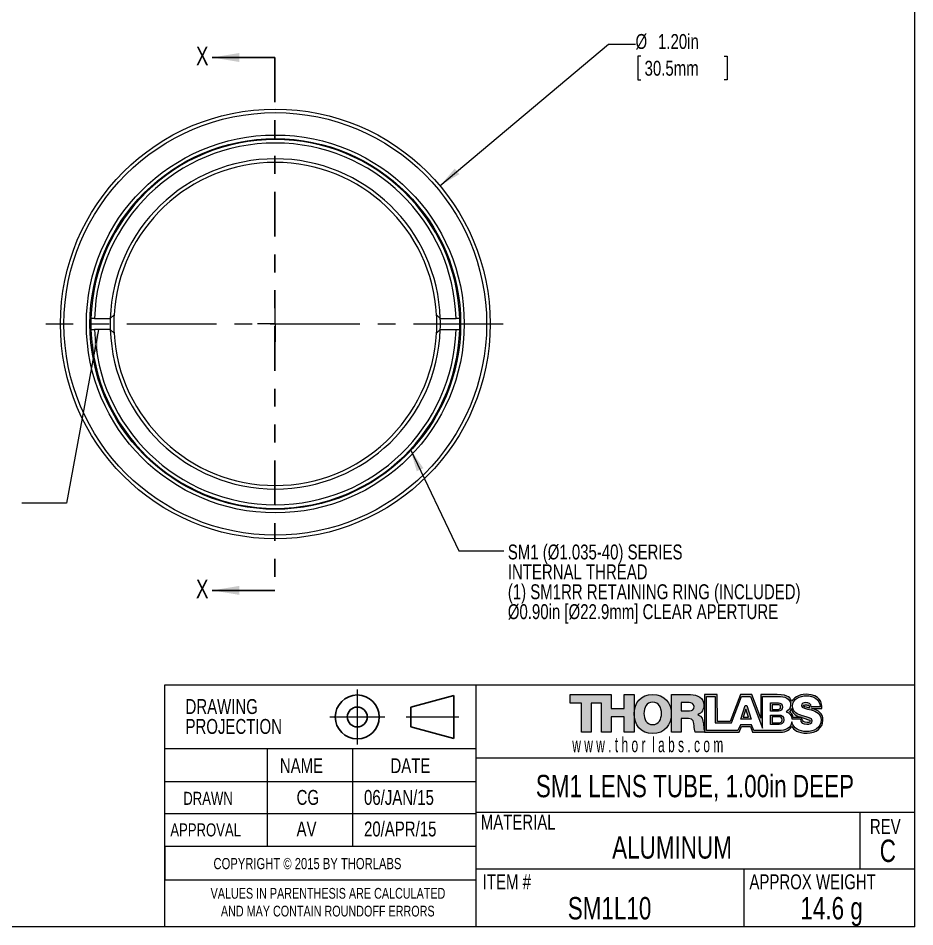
# Model space of a CAD drawing. Header units: inches. Extents: x 0.1 to 10.9, y 0 to 8.5.
# Drawn here: x 5.94 to 10.94, y 0.04 to 5.11 of the extents above; entities that cross this region are included whole.
import ezdxf

# ---------------------------------------------------------------- set-up
doc = ezdxf.new("R2010")
doc.units = ezdxf.units.IN
doc.header["$MEASUREMENT"] = 0
doc.header["$PDSIZE"] = -1
doc.linetypes.add('CENTERX2', pattern=[0.8, 0.5, -0.1, 0.1, -0.1])
doc.linetypes.add('PHANTOM', pattern=[0.5, 0.25, -0.05, 0.05, -0.05, 0.05, -0.05])
doc.styles.add('SLDTEXTSTYLE0', font='TXT', dxfattribs={"width": 0.75})
doc.styles.add('SLDTEXTSTYLE1', font='TXT', dxfattribs={"width": 0.6})
doc.dimstyles.new('SLDDIMSTYLE0', dxfattribs={"dimtxt": 0.083333, "dimasz": 0.125, "dimexe": 0, "dimexo": 0.0625, "dimgap": 0.020833, "dimtad": 0, "dimtih": 1, "dimtoh": 1, "dimlfac": 0.5, "dimrnd": 1e-09, "dimzin": 4, "dimdsep": 46, "dimtxsty": 'SLDTEXTSTYLE0', "dimsah": 1, "dimcen": 0, "dimadec": 0, "dimazin": 1, "dimtfac": 1, "dimtofl": 0, "dimtmove": 0, "dimatfit": 3, "dimfxl": 1, "dimfrac": 2, "dimtolj": 1, "dimtzin": 12, "dimarcsym": 0})
doc.dimstyles.new('SLDDIMSTYLE1', dxfattribs={"dimtxt": 0.18, "dimasz": 0.125, "dimexe": 0, "dimexo": 0.0625, "dimgap": 0, "dimtad": 0, "dimtih": 1, "dimtoh": 1, "dimdec": 0, "dimrnd": 1e-09, "dimzin": 0, "dimdsep": 46, "dimtxsty": 'Standard', "dimsah": 1, "dimcen": 0.09, "dimadec": 0, "dimazin": 0, "dimtfac": 0.125, "dimtdec": 0, "dimtofl": 0, "dimtmove": 0, "dimatfit": 3, "dimfxl": 1, "dimfrac": 2, "dimtolj": 1, "dimtzin": 0, "dimarcsym": 0})

# ---------------------------------------------------------------- blocks, each defined once
blk = doc.blocks.new('Third Angle Projection Block')
at = {"color": 7, "linetype": 'CENTERX2', "lineweight": 0}
for p, q in [((3.9951, 0.9376), (3.9951, 0.5538)), ((3.8033, 0.7457), (4.187, 0.7457)), ((4.3361, 0.7457), (4.7029, 0.7457))]:
    blk.add_line(p, q, dxfattribs=at)
at = {"color": 7, "linetype": 'Continuous', "lineweight": 30}
for p, q in [((4.6701, 0.8957), (4.3701, 0.8153)), ((4.6701, 0.5957), (4.6701, 0.8957)), ((4.3701, 0.8153), (4.3701, 0.6761)), ((4.3701, 0.6761), (4.6701, 0.5957))]:
    blk.add_line(p, q, dxfattribs=at)
for radius in [0.1536, 0.0696]:
    blk.add_circle((3.9951, 0.7457), radius, dxfattribs=at)
at = {"color": 7, "linetype": 'Continuous', "lineweight": 0}
blk.add_point((3.9951, 0.7457), dxfattribs=at)
blk = doc.blocks.new('THORLABS LOGO1')
at = {"linetype": 'Continuous'}
blk.add_hatch(color=7, dxfattribs=at).paths.add_polyline_path([(2.398, 1.664), (2.398, 1.97), (2.618, 1.97), (2.618, 1.13), (2.398, 1.13), (2.398, 1.476), (2.109, 1.476), (2.109, 1.13), (1.889, 1.13), (1.889, 1.782), (1.661, 1.782), (1.661, 1.13), (1.441, 1.13), (1.441, 1.782), (1.189, 1.782), (1.189, 1.97), (2.109, 1.97), (2.109, 1.664)], flags=0)
h = blk.add_hatch(color=7, dxfattribs=at)
edge = h.paths.add_edge_path(flags=0)
edge.add_spline(control_points=[(3.034, 1.1), (3.3, 1.101), (3.45, 1.295), (3.449, 1.539), (3.449, 1.783), (3.298, 1.976), (3.032, 1.976)], knot_values=[0, 0, 0, 0, 1, 1, 1, 2, 2, 2, 2], weights=[1, 1, 1, 1, 1, 1, 1], degree=3, periodic=0)
edge.add_spline(control_points=[(3.032, 1.976), (2.768, 1.975), (2.619, 1.782), (2.619, 1.54)], knot_values=[3.002118, 3.002118, 3.002118, 3.002118, 4, 4, 4, 4], weights=[1, 1, 1, 1], degree=3, periodic=0)
edge.add_spline(control_points=[(2.619, 1.54), (2.619, 1.54), (2.619, 1.539), (2.619, 1.539), (2.618, 1.295), (2.768, 1.101), (3.034, 1.1)], knot_values=[2, 2, 2, 2, 2.002118, 2.002118, 2.002118, 3.002118, 3.002118, 3.002118, 3.002118], weights=[1, 1, 1, 1, 1, 1, 1], degree=3, periodic=0)
edge = h.paths.add_edge_path(flags=0)
edge.add_spline(control_points=[(3.033, 1.301), (2.891, 1.301), (2.837, 1.426), (2.837, 1.551)], knot_values=[3, 3, 3, 3, 4, 4, 4, 4], weights=[1, 1, 1, 1], degree=3, periodic=0)
edge.add_spline(control_points=[(2.837, 1.551), (2.837, 1.676), (2.891, 1.801), (3.033, 1.801)], knot_values=[2, 2, 2, 2, 3, 3, 3, 3], weights=[1, 1, 1, 1], degree=3, periodic=0)
edge.add_spline(control_points=[(3.033, 1.801), (3.175, 1.801), (3.229, 1.676), (3.229, 1.551)], knot_values=[1, 1, 1, 1, 2, 2, 2, 2], weights=[1, 1, 1, 1], degree=3, periodic=0)
edge.add_spline(control_points=[(3.229, 1.551), (3.229, 1.426), (3.175, 1.301), (3.033, 1.301)], knot_values=[0, 0, 0, 0, 1, 1, 1, 1], weights=[1, 1, 1, 1], degree=3, periodic=0)
h = blk.add_hatch(color=7, dxfattribs=at)
edge = h.paths.add_edge_path(flags=0)
edge.add_line((3.45, 1.13), (3.45, 1.97))
edge.add_line((3.45, 1.97), (3.88, 1.97))
edge.add_spline(control_points=[(3.88, 1.97), (4.029, 1.97), (4.175, 1.903), (4.175, 1.734)], knot_values=[1, 1, 1, 1, 2, 2, 2, 2], weights=[1, 1, 1, 1], degree=3, periodic=0)
edge.add_spline(control_points=[(4.175, 1.734), (4.175, 1.643), (4.132, 1.557), (4.043, 1.523)], knot_values=[2, 2, 2, 2, 3, 3, 3, 3], weights=[1, 1, 1, 1], degree=3, periodic=0)
edge.add_line((4.043, 1.523), (4.043, 1.521))
edge.add_spline(control_points=[(4.043, 1.521), (4.133, 1.499), (4.159, 1.399), (4.166, 1.319)], knot_values=[4, 4, 4, 4, 5, 5, 5, 5], weights=[1, 1, 1, 1], degree=3, periodic=0)
edge.add_spline(control_points=[(4.166, 1.319), (4.169, 1.293), (4.173, 1.219), (4.188, 1.17)], knot_values=[5, 5, 5, 5, 5.740443, 5.740443, 5.740443, 5.740443], weights=[1, 1, 1, 1], degree=3, periodic=0)
edge.add_line((4.188, 1.17), (4.188, 1.13))
edge.add_line((4.188, 1.13), (3.984, 1.13))
edge.add_spline(control_points=[(3.984, 1.13), (3.965, 1.158), (3.962, 1.241), (3.959, 1.264)], knot_values=[7, 7, 7, 7, 8, 8, 8, 8], weights=[1, 1, 1, 1], degree=3, periodic=0)
edge.add_spline(control_points=[(3.959, 1.264), (3.953, 1.349), (3.939, 1.436), (3.836, 1.436)], knot_values=[8, 8, 8, 8, 9, 9, 9, 9], weights=[1, 1, 1, 1], degree=3, periodic=0)
edge.add_line((3.836, 1.436), (3.67, 1.436))
edge.add_line((3.67, 1.436), (3.67, 1.13))
edge.add_line((3.67, 1.13), (3.45, 1.13))
edge = h.paths.add_edge_path(flags=0)
edge.add_line((3.845, 1.796), (3.67, 1.796))
edge.add_line((3.67, 1.796), (3.67, 1.606))
edge.add_line((3.67, 1.606), (3.854, 1.606))
edge.add_spline(control_points=[(3.854, 1.606), (3.92, 1.606), (3.956, 1.642), (3.956, 1.705)], knot_values=[1, 1, 1, 1, 2, 2, 2, 2], weights=[1, 1, 1, 1], degree=3, periodic=0)
edge.add_spline(control_points=[(3.956, 1.705), (3.956, 1.768), (3.906, 1.796), (3.845, 1.796)], knot_values=[2, 2, 2, 2, 3, 3, 3, 3], weights=[1, 1, 1, 1], degree=3, periodic=0)
h = blk.add_hatch(color=7, dxfattribs=at)
edge = h.paths.add_edge_path(flags=0)
edge.add_spline(control_points=[(6.142, 1.818), (6.107, 1.886), (6.086, 1.97), (5.816, 1.97)], knot_values=[4, 4, 4, 4, 5, 5, 5, 5], weights=[1, 1, 1, 1], degree=3, periodic=0)
edge.add_line((5.816, 1.97), (5.445, 1.97))
edge.add_line((5.445, 1.97), (5.445, 1.447))
edge.add_line((5.445, 1.447), (5.251, 1.97))
edge.add_line((5.251, 1.97), (4.991, 1.97))
edge.add_line((4.991, 1.97), (4.765, 1.372))
edge.add_line((4.765, 1.372), (4.478, 1.37))
edge.add_line((4.478, 1.37), (4.474, 1.97))
edge.add_line((4.474, 1.97), (4.188, 1.97))
edge.add_line((4.188, 1.97), (4.188, 1.13))
edge.add_line((4.188, 1.13), (4.963, 1.132))
edge.add_line((4.963, 1.132), (5.013, 1.256))
edge.add_line((5.013, 1.256), (5.217, 1.256))
edge.add_line((5.217, 1.256), (5.265, 1.132))
edge.add_line((5.265, 1.132), (5.893, 1.132))
edge.add_spline(control_points=[(5.893, 1.132), (6.005, 1.134), (6.109, 1.187), (6.141, 1.265)], knot_values=[19, 19, 19, 19, 20, 20, 20, 20], weights=[1, 1, 1, 1], degree=3, periodic=0)
edge.add_spline(control_points=[(6.141, 1.265), (6.171, 1.187), (6.276, 1.109), (6.48, 1.109)], knot_values=[20, 20, 20, 20, 21, 21, 21, 21], weights=[1, 1, 1, 1], degree=3, periodic=0)
edge.add_spline(control_points=[(6.48, 1.109), (6.684, 1.109), (6.835, 1.233), (6.835, 1.396)], knot_values=[21, 21, 21, 21, 22, 22, 22, 22], weights=[1, 1, 1, 1], degree=3, periodic=0)
edge.add_spline(control_points=[(6.835, 1.396), (6.835, 1.561), (6.74, 1.62), (6.588, 1.66)], knot_values=[22, 22, 22, 22, 23, 23, 23, 23], weights=[1, 1, 1, 1], degree=3, periodic=0)
edge.add_spline(control_points=[(6.588, 1.66), (6.586, 1.661), (6.584, 1.661), (6.582, 1.662)], knot_values=[0, 0, 0, 0, 1, 1, 1, 1], weights=[1, 1, 1, 1], degree=3, periodic=0)
edge.add_line((6.582, 1.662), (6.814, 1.66))
edge.add_spline(control_points=[(6.814, 1.66), (6.814, 1.782), (6.79, 1.978), (6.464, 1.978)], knot_values=[2, 2, 2, 2, 3, 3, 3, 3], weights=[1, 1, 1, 1], degree=3, periodic=0)
edge.add_spline(control_points=[(6.464, 1.978), (6.274, 1.978), (6.18, 1.886), (6.142, 1.818)], knot_values=[3, 3, 3, 3, 4, 4, 4, 4], weights=[1, 1, 1, 1], degree=3, periodic=0)
edge = h.paths.add_edge_path(flags=0)
edge.add_spline(control_points=[(6.548, 1.382), (6.539, 1.345), (6.512, 1.334), (6.441, 1.354)], knot_values=[4, 4, 4, 4, 5, 5, 5, 5], weights=[1, 1, 1, 1], degree=3, periodic=0)
edge.add_spline(control_points=[(6.441, 1.354), (6.367, 1.374), (6.366, 1.415), (6.366, 1.46)], knot_values=[5, 5, 5, 5, 6, 6, 6, 6], weights=[1, 1, 1, 1], degree=3, periodic=0)
edge.add_spline(control_points=[(6.366, 1.46), (6.459, 1.433), (6.553, 1.401), (6.548, 1.382)], knot_values=[3, 3, 3, 3, 4, 4, 4, 4], weights=[1, 1, 1, 1], degree=3, periodic=0)
edge = h.paths.add_edge_path(flags=0)
edge.add_spline(control_points=[(6.114, 1.739), (6.114, 1.671), (6.074, 1.616), (6.014, 1.587)], knot_values=[17, 17, 17, 17, 18, 18, 18, 18], weights=[1, 1, 1, 1], degree=3, periodic=0)
edge.add_spline(control_points=[(6.014, 1.587), (6.089, 1.565), (6.137, 1.504), (6.144, 1.427)], knot_values=[18, 18, 18, 18, 19, 19, 19, 19], weights=[1, 1, 1, 1], degree=3, periodic=0)
edge.add_line((6.144, 1.427), (6.333, 1.427))
edge.add_spline(control_points=[(6.333, 1.427), (6.337, 1.338), (6.393, 1.309), (6.477, 1.309)], knot_values=[20, 20, 20, 20, 21, 21, 21, 21], weights=[1, 1, 1, 1], degree=3, periodic=0)
edge.add_spline(control_points=[(6.477, 1.309), (6.536, 1.309), (6.598, 1.33), (6.598, 1.386)], knot_values=[21, 21, 21, 21, 22, 22, 22, 22], weights=[1, 1, 1, 1], degree=3, periodic=0)
edge.add_spline(control_points=[(6.598, 1.386), (6.598, 1.453), (6.489, 1.466), (6.38, 1.496)], knot_values=[22, 22, 22, 22, 23, 23, 23, 23], weights=[1, 1, 1, 1], degree=3, periodic=0)
edge.add_spline(control_points=[(6.38, 1.496), (6.271, 1.527), (6.158, 1.576), (6.158, 1.715)], knot_values=[23, 23, 23, 23, 24, 24, 24, 24], weights=[1, 1, 1, 1], degree=3, periodic=0)
edge.add_spline(control_points=[(6.158, 1.715), (6.158, 1.88), (6.325, 1.945), (6.467, 1.945)], knot_values=[24, 24, 24, 24, 25, 25, 25, 25], weights=[1, 1, 1, 1], degree=3, periodic=0)
edge.add_spline(control_points=[(6.467, 1.945), (6.618, 1.945), (6.77, 1.872), (6.771, 1.701)], knot_values=[25, 25, 25, 25, 26, 26, 26, 26], weights=[1, 1, 1, 1], degree=3, periodic=0)
edge.add_line((6.771, 1.701), (6.574, 1.701))
edge.add_spline(control_points=[(6.574, 1.701), (6.577, 1.77), (6.512, 1.792), (6.451, 1.792)], knot_values=[27, 27, 27, 27, 28, 28, 28, 28], weights=[1, 1, 1, 1], degree=3, periodic=0)
edge.add_spline(control_points=[(6.451, 1.792), (6.409, 1.792), (6.355, 1.777), (6.355, 1.727)], knot_values=[28, 28, 28, 28, 29, 29, 29, 29], weights=[1, 1, 1, 1], degree=3, periodic=0)
edge.add_spline(control_points=[(6.355, 1.727), (6.355, 1.669), (6.465, 1.659), (6.576, 1.628)], knot_values=[29, 29, 29, 29, 30, 30, 30, 30], weights=[1, 1, 1, 1], degree=3, periodic=0)
edge.add_spline(control_points=[(6.576, 1.628), (6.685, 1.597), (6.796, 1.546), (6.796, 1.41)], knot_values=[30, 30, 30, 30, 31, 31, 31, 31], weights=[1, 1, 1, 1], degree=3, periodic=0)
edge.add_spline(control_points=[(6.796, 1.41), (6.796, 1.218), (6.632, 1.147), (6.465, 1.147)], knot_values=[31, 31, 31, 31, 32, 32, 32, 32], weights=[1, 1, 1, 1], degree=3, periodic=0)
edge.add_spline(control_points=[(6.465, 1.147), (6.311, 1.147), (6.172, 1.216), (6.142, 1.364)], knot_values=[0, 0, 0, 0, 1, 1, 1, 1], weights=[1, 1, 1, 1], degree=3, periodic=0)
edge.add_spline(control_points=[(6.142, 1.364), (6.122, 1.22), (5.998, 1.169), (5.849, 1.169)], knot_values=[1, 1, 1, 1, 2, 2, 2, 2], weights=[1, 1, 1, 1], degree=3, periodic=0)
edge.add_line((5.849, 1.169), (5.294, 1.169))
edge.add_line((5.294, 1.169), (5.238, 1.298))
edge.add_line((5.238, 1.298), (4.992, 1.298))
edge.add_line((4.992, 1.298), (4.935, 1.17))
edge.add_line((4.935, 1.17), (4.233, 1.17))
edge.add_line((4.233, 1.17), (4.233, 1.929))
edge.add_line((4.233, 1.929), (4.431, 1.929))
edge.add_line((4.431, 1.929), (4.431, 1.342))
edge.add_line((4.431, 1.342), (4.795, 1.342))
edge.add_line((4.795, 1.342), (5.015, 1.929))
edge.add_line((5.015, 1.929), (5.216, 1.929))
edge.add_line((5.216, 1.929), (5.484, 1.222))
edge.add_line((5.484, 1.222), (5.484, 1.929))
edge.add_line((5.484, 1.929), (5.84, 1.929))
edge.add_spline(control_points=[(5.84, 1.929), (5.97, 1.931), (6.114, 1.897), (6.114, 1.739)], knot_values=[16, 16, 16, 16, 17, 17, 17, 17], weights=[1, 1, 1, 1], degree=3, periodic=0)
edge = h.paths.add_edge_path(flags=0)
edge.add_line((6.361, 1.462), (6.17, 1.462))
edge.add_spline(control_points=[(6.17, 1.462), (6.17, 1.519), (6.12, 1.569), (6.089, 1.59)], knot_values=[8, 8, 8, 8, 9, 9, 9, 9], weights=[1, 1, 1, 1], degree=3, periodic=0)
edge.add_spline(control_points=[(6.089, 1.59), (6.104, 1.608), (6.128, 1.626), (6.136, 1.658)], knot_values=[9, 9, 9, 9, 10, 10, 10, 10], weights=[1, 1, 1, 1], degree=3, periodic=0)
edge.add_spline(control_points=[(6.136, 1.658), (6.136, 1.569), (6.219, 1.501), (6.324, 1.472)], knot_values=[10, 10, 10, 10, 11, 11, 11, 11], weights=[1, 1, 1, 1], degree=3, periodic=0)
edge.add_spline(control_points=[(6.324, 1.472), (6.336, 1.469), (6.349, 1.465), (6.361, 1.462)], knot_values=[0, 0, 0, 0, 1, 1, 1, 1], weights=[1, 1, 1, 1], degree=3, periodic=0)
edge = h.paths.add_edge_path(flags=0)
edge.add_spline(control_points=[(6.466, 1.742), (6.511, 1.74), (6.526, 1.731), (6.53, 1.704)], knot_values=[2, 2, 2, 2, 3, 3, 3, 3], weights=[1, 1, 1, 1], degree=3, periodic=0)
edge.add_spline(control_points=[(6.53, 1.704), (6.532, 1.693), (6.532, 1.686), (6.532, 1.672)], knot_values=[3, 3, 3, 3, 4, 4, 4, 4], weights=[1, 1, 1, 1], degree=3, periodic=0)
edge.add_spline(control_points=[(6.532, 1.672), (6.427, 1.699), (6.398, 1.703), (6.398, 1.726)], knot_values=[0, 0, 0, 0, 1, 1, 1, 1], weights=[1, 1, 1, 1], degree=3, periodic=0)
edge.add_spline(control_points=[(6.398, 1.726), (6.398, 1.736), (6.444, 1.742), (6.466, 1.742)], knot_values=[1, 1, 1, 1, 2, 2, 2, 2], weights=[1, 1, 1, 1], degree=3, periodic=0)
h = blk.add_hatch(color=7, dxfattribs=at)
h.paths.add_polyline_path([(5.003, 1.425), (5.229, 1.425), (5.133, 1.729), (5.102, 1.729)], flags=0)
h.paths.add_polyline_path([(5.056, 1.466), (5.115, 1.649), (5.173, 1.466)], flags=0)
h = blk.add_hatch(color=7, dxfattribs=at)
edge = h.paths.add_edge_path(flags=0)
edge.add_line((5.665, 1.602), (5.665, 1.786))
edge.add_line((5.665, 1.786), (5.841, 1.786))
edge.add_spline(control_points=[(5.841, 1.786), (5.889, 1.786), (5.934, 1.763), (5.934, 1.693)], knot_values=[1, 1, 1, 1, 2, 2, 2, 2], weights=[1, 1, 1, 1], degree=3, periodic=0)
edge.add_spline(control_points=[(5.934, 1.693), (5.934, 1.625), (5.88, 1.602), (5.841, 1.602)], knot_values=[2, 2, 2, 2, 3, 3, 3, 3], weights=[1, 1, 1, 1], degree=3, periodic=0)
edge.add_line((5.841, 1.602), (5.665, 1.602))
edge = h.paths.add_edge_path(flags=0)
edge.add_spline(control_points=[(5.891, 1.692), (5.891, 1.732), (5.859, 1.745), (5.826, 1.745)], knot_values=[3, 3, 3, 3, 4, 4, 4, 4], weights=[1, 1, 1, 1], degree=3, periodic=0)
edge.add_line((5.826, 1.745), (5.703, 1.745))
edge.add_line((5.703, 1.745), (5.703, 1.639))
edge.add_line((5.703, 1.639), (5.826, 1.639))
edge.add_spline(control_points=[(5.826, 1.639), (5.853, 1.639), (5.891, 1.652), (5.891, 1.692)], knot_values=[2, 2, 2, 2, 3, 3, 3, 3], weights=[1, 1, 1, 1], degree=3, periodic=0)
h = blk.add_hatch(color=7, dxfattribs=at)
edge = h.paths.add_edge_path(flags=0)
edge.add_line((5.665, 1.302), (5.665, 1.514))
edge.add_line((5.665, 1.514), (5.86, 1.514))
edge.add_spline(control_points=[(5.86, 1.514), (5.913, 1.514), (5.963, 1.488), (5.963, 1.407)], knot_values=[1, 1, 1, 1, 2, 2, 2, 2], weights=[1, 1, 1, 1], degree=3, periodic=0)
edge.add_spline(control_points=[(5.963, 1.407), (5.963, 1.329), (5.904, 1.302), (5.86, 1.302)], knot_values=[2, 2, 2, 2, 3, 3, 3, 3], weights=[1, 1, 1, 1], degree=3, periodic=0)
edge.add_line((5.86, 1.302), (5.665, 1.302))
edge = h.paths.add_edge_path(flags=0)
edge.add_spline(control_points=[(5.927, 1.406), (5.927, 1.458), (5.889, 1.475), (5.849, 1.475)], knot_values=[3, 3, 3, 3, 4, 4, 4, 4], weights=[1, 1, 1, 1], degree=3, periodic=0)
edge.add_line((5.849, 1.475), (5.702, 1.475))
edge.add_line((5.702, 1.475), (5.702, 1.338))
edge.add_line((5.702, 1.338), (5.849, 1.338))
edge.add_spline(control_points=[(5.849, 1.338), (5.882, 1.338), (5.927, 1.355), (5.927, 1.406)], knot_values=[2, 2, 2, 2, 3, 3, 3, 3], weights=[1, 1, 1, 1], degree=3, periodic=0)
at = {"color": 7, "linetype": 'Continuous', "lineweight": 0}
for p, q in [((1.189, 1.782), (1.189, 1.97)), ((1.189, 1.97), (2.109, 1.97)), ((2.109, 1.97), (2.109, 1.664)), ((2.398, 1.664), (2.398, 1.97)), ((2.398, 1.97), (2.618, 1.97)), ((2.618, 1.97), (2.618, 1.13)), ((3.45, 1.97), (3.88, 1.97)), ((3.45, 1.13), (3.45, 1.97)), ((4.474, 1.97), (4.188, 1.97)), ((4.188, 1.97), (4.188, 1.13)), ((4.233, 1.17), (4.233, 1.929)), ((4.233, 1.929), (4.431, 1.929)), ((4.431, 1.929), (4.431, 1.342)), ((4.478, 1.37), (4.474, 1.97)), ((4.991, 1.97), (4.765, 1.372)), ((4.795, 1.342), (5.015, 1.929)), ((5.251, 1.97), (4.991, 1.97)), ((5.015, 1.929), (5.216, 1.929)), ((5.216, 1.929), (5.484, 1.222)), ((5.445, 1.447), (5.251, 1.97)), ((5.816, 1.97), (5.445, 1.97)), ((5.445, 1.97), (5.445, 1.447)), ((5.484, 1.222), (5.484, 1.929)), ((5.484, 1.929), (5.84, 1.929)), ((1.441, 1.782), (1.189, 1.782)), ((1.441, 1.13), (1.441, 1.782)), ((1.889, 1.782), (1.661, 1.782)), ((1.661, 1.782), (1.661, 1.13)), ((1.889, 1.13), (1.889, 1.782)), ((2.109, 1.664), (2.398, 1.664)), ((3.845, 1.796), (3.67, 1.796)), ((3.67, 1.796), (3.67, 1.606)), ((5.003, 1.425), (5.102, 1.729)), ((5.115, 1.649), (5.056, 1.466)), ((5.102, 1.729), (5.133, 1.729)), ((5.173, 1.466), (5.115, 1.649)), ((5.133, 1.729), (5.229, 1.425)), ((5.665, 1.786), (5.841, 1.786)), ((5.665, 1.602), (5.665, 1.786)), ((5.703, 1.745), (5.703, 1.639)), ((5.826, 1.745), (5.703, 1.745)), ((5.703, 1.639), (5.826, 1.639)), ((6.771, 1.701), (6.574, 1.701)), ((6.582, 1.662), (6.814, 1.66)), ((2.398, 1.476), (2.109, 1.476)), ((2.109, 1.476), (2.109, 1.13)), ((2.398, 1.13), (2.398, 1.476)), ((3.67, 1.606), (3.854, 1.606)), ((3.836, 1.436), (3.67, 1.436)), ((3.67, 1.436), (3.67, 1.13)), ((4.043, 1.523), (4.043, 1.521)), ((5.229, 1.425), (5.003, 1.425)), ((5.056, 1.466), (5.173, 1.466)), ((5.841, 1.602), (5.665, 1.602)), ((5.665, 1.514), (5.86, 1.514)), ((5.665, 1.302), (5.665, 1.514)), ((5.702, 1.475), (5.702, 1.338)), ((5.849, 1.475), (5.702, 1.475)), ((6.144, 1.427), (6.333, 1.427)), ((6.361, 1.462), (6.17, 1.462)), ((4.431, 1.342), (4.795, 1.342)), ((4.765, 1.372), (4.478, 1.37)), ((4.992, 1.298), (4.935, 1.17)), ((4.963, 1.132), (5.013, 1.256)), ((5.238, 1.298), (4.992, 1.298)), ((5.013, 1.256), (5.217, 1.256)), ((5.217, 1.256), (5.265, 1.132)), ((5.294, 1.169), (5.238, 1.298)), ((5.86, 1.302), (5.665, 1.302)), ((5.702, 1.338), (5.849, 1.338)), ((1.661, 1.13), (1.441, 1.13)), ((2.109, 1.13), (1.889, 1.13)), ((2.618, 1.13), (2.398, 1.13)), ((3.67, 1.13), (3.45, 1.13)), ((4.188, 1.13), (3.984, 1.13)), ((4.188, 1.17), (4.188, 1.13)), ((4.188, 1.13), (4.963, 1.132)), ((4.935, 1.17), (4.233, 1.17)), ((5.265, 1.132), (5.893, 1.132)), ((5.849, 1.169), (5.294, 1.169))]:
    blk.add_line(p, q, dxfattribs=at)
at = {"color": 8, "linetype": 'Continuous', "lineweight": 0}
for points in [[(2.619, 1.54), (2.619, 1.782), (2.768, 1.975), (3.032, 1.976)], [(3.88, 1.97), (4.029, 1.97), (4.175, 1.903), (4.175, 1.734)], [(6.142, 1.818), (6.107, 1.886), (6.086, 1.97), (5.816, 1.97)], [(5.84, 1.929), (5.97, 1.931), (6.114, 1.897), (6.114, 1.739)], [(6.464, 1.978), (6.274, 1.978), (6.18, 1.886), (6.142, 1.818)], [(6.158, 1.715), (6.158, 1.88), (6.325, 1.945), (6.467, 1.945)], [(6.814, 1.66), (6.814, 1.782), (6.79, 1.978), (6.464, 1.978)], [(6.467, 1.945), (6.618, 1.945), (6.77, 1.872), (6.771, 1.701)], [(3.033, 1.801), (2.891, 1.801), (2.837, 1.676), (2.837, 1.551)], [(3.229, 1.551), (3.229, 1.676), (3.175, 1.801), (3.033, 1.801)], [(3.956, 1.705), (3.956, 1.768), (3.906, 1.796), (3.845, 1.796)], [(3.854, 1.606), (3.92, 1.606), (3.956, 1.642), (3.956, 1.705)], [(4.175, 1.734), (4.175, 1.643), (4.132, 1.557), (4.043, 1.523)], [(5.891, 1.692), (5.891, 1.732), (5.859, 1.745), (5.826, 1.745)], [(5.826, 1.639), (5.853, 1.639), (5.891, 1.652), (5.891, 1.692)], [(5.841, 1.786), (5.889, 1.786), (5.934, 1.763), (5.934, 1.693)], [(5.934, 1.693), (5.934, 1.625), (5.88, 1.602), (5.841, 1.602)], [(6.114, 1.739), (6.114, 1.671), (6.074, 1.616), (6.014, 1.587)], [(6.089, 1.59), (6.104, 1.608), (6.128, 1.626), (6.136, 1.658)], [(6.136, 1.658), (6.136, 1.569), (6.219, 1.501), (6.324, 1.472)], [(6.38, 1.496), (6.271, 1.527), (6.158, 1.576), (6.158, 1.715)], [(6.451, 1.792), (6.409, 1.792), (6.355, 1.777), (6.355, 1.727)], [(6.355, 1.727), (6.355, 1.669), (6.465, 1.659), (6.576, 1.628)], [(6.398, 1.726), (6.398, 1.736), (6.444, 1.742), (6.466, 1.742)], [(6.532, 1.672), (6.427, 1.699), (6.398, 1.703), (6.398, 1.726)], [(6.574, 1.701), (6.577, 1.77), (6.512, 1.792), (6.451, 1.792)], [(6.466, 1.742), (6.511, 1.74), (6.526, 1.731), (6.53, 1.704)], [(6.53, 1.704), (6.532, 1.693), (6.532, 1.686), (6.532, 1.672)], [(6.576, 1.628), (6.685, 1.597), (6.796, 1.546), (6.796, 1.41)], [(6.588, 1.66), (6.586, 1.661), (6.584, 1.661), (6.582, 1.662)], [(6.835, 1.396), (6.835, 1.561), (6.74, 1.62), (6.588, 1.66)], [(2.837, 1.551), (2.837, 1.426), (2.891, 1.301), (3.033, 1.301)], [(3.033, 1.301), (3.175, 1.301), (3.229, 1.426), (3.229, 1.551)], [(3.959, 1.264), (3.953, 1.349), (3.939, 1.436), (3.836, 1.436)], [(4.043, 1.521), (4.133, 1.499), (4.159, 1.399), (4.166, 1.319)], [(5.927, 1.406), (5.927, 1.458), (5.889, 1.475), (5.849, 1.475)], [(5.86, 1.514), (5.913, 1.514), (5.963, 1.488), (5.963, 1.407)], [(6.014, 1.587), (6.089, 1.565), (6.137, 1.504), (6.144, 1.427)], [(6.17, 1.462), (6.17, 1.519), (6.12, 1.569), (6.089, 1.59)], [(6.324, 1.472), (6.336, 1.469), (6.349, 1.465), (6.361, 1.462)], [(6.333, 1.427), (6.337, 1.338), (6.393, 1.309), (6.477, 1.309)], [(6.366, 1.46), (6.459, 1.433), (6.553, 1.401), (6.548, 1.382)], [(6.441, 1.354), (6.367, 1.374), (6.366, 1.415), (6.366, 1.46)], [(6.598, 1.386), (6.598, 1.453), (6.489, 1.466), (6.38, 1.496)], [(3.984, 1.13), (3.965, 1.158), (3.962, 1.241), (3.959, 1.264)], [(4.166, 1.319), (4.169, 1.293), (4.173, 1.219), (4.188, 1.17)], [(5.849, 1.338), (5.882, 1.338), (5.927, 1.355), (5.927, 1.406)], [(6.142, 1.364), (6.122, 1.22), (5.998, 1.169), (5.849, 1.169)], [(5.963, 1.407), (5.963, 1.329), (5.904, 1.302), (5.86, 1.302)], [(5.893, 1.132), (6.005, 1.134), (6.109, 1.187), (6.141, 1.265)], [(6.141, 1.265), (6.171, 1.187), (6.276, 1.109), (6.48, 1.109)], [(6.465, 1.147), (6.311, 1.147), (6.172, 1.216), (6.142, 1.364)], [(6.548, 1.382), (6.539, 1.345), (6.512, 1.334), (6.441, 1.354)], [(6.796, 1.41), (6.796, 1.218), (6.632, 1.147), (6.465, 1.147)], [(6.477, 1.309), (6.536, 1.309), (6.598, 1.33), (6.598, 1.386)], [(6.48, 1.109), (6.684, 1.109), (6.835, 1.233), (6.835, 1.396)]]:
    blk.add_open_spline(points, degree=3, dxfattribs=at)
for points, knots in [([(3.032, 1.976), (3.298, 1.976), (3.449, 1.783), (3.449, 1.539), (3.45, 1.295), (3.3, 1.101), (3.034, 1.1)], [0, 0, 0, 0, 1, 1, 1, 2, 2, 2, 2]), ([(3.034, 1.1), (2.768, 1.101), (2.618, 1.295), (2.619, 1.539), (2.619, 1.539), (2.619, 1.54), (2.619, 1.54)], [2, 2, 2, 2, 3, 3, 3, 3.002118, 3.002118, 3.002118, 3.002118])]:
    blk.add_open_spline(points, degree=3, knots=knots, dxfattribs=at)
blk = doc.blocks.new('SW_NOTE_0')
at = {"color": 0, "linetype": 'Continuous', "lineweight": 0, "char_height": 0.06, "attachment_point": 2, "style": 'SLDTEXTSTYLE0'}
for s, insert in [('VALUES IN PARENTHESIS ARE CALCULATED', (0.7837, 0.0773)), ('AND MAY CONTAIN ROUNDOFF ERRORS', (0.7826, -0.022))]:
    blk.add_mtext(s, dxfattribs=dict(at, insert=insert))
blk = doc.blocks.new('SW_NOTE_1')
at = {"color": 0, "linetype": 'Continuous', "lineweight": 0, "char_height": 0.08333, "attachment_point": 1, "style": 'SLDTEXTSTYLE0'}
for s, insert in [('DRAWING', (0, 0.1074)), ('PROJECTION', (0, -0.0037))]:
    blk.add_mtext(s, dxfattribs=dict(at, insert=insert))
blk = doc.blocks.new('_D')
at = {"color": 7, "linetype": 'Continuous', "lineweight": 0}
for p, q in [((8.2924, 4.1741), (9.2347, 4.9651)), ((9.2347, 4.9651), (9.3847, 4.9651)), ((9.4142, 4.8972), (9.3973, 4.8972)), ((9.3973, 4.8972), (9.3973, 4.7648)), ((9.8802, 4.8972), (9.8971, 4.8972)), ((9.8971, 4.8972), (9.8971, 4.7648)), ((9.3973, 4.7648), (9.4142, 4.7648)), ((9.8971, 4.7648), (9.8802, 4.7648))]:
    blk.add_line(p, q, dxfattribs=at)
blk.add_solid([(8.2924, 4.1741), (8.401, 4.2391), (8.3753, 4.2698)], dxfattribs=at)
at = {"color": 7, "linetype": 'Continuous', "lineweight": 0, "char_height": 0.08333, "attachment_point": 1, "style": 'SLDTEXTSTYLE0'}
for s, insert in [('%%c', (9.3847, 5.0215)), ('1.20in', (9.5105, 5.0215)), ('30.5mm', (9.4354, 4.8722))]:
    blk.add_mtext(s, dxfattribs=dict(at, insert=insert))
blk = doc.blocks.new('SW_NOTE_3')
at = {"color": 0, "linetype": 'Continuous', "lineweight": 0, "char_height": 0.083333, "attachment_point": 1, "style": 'SLDTEXTSTYLE0'}
for s, insert in [('SM1 (Ø1.035-40) SERIES', (0.0231, 0.036)), ('INTERNAL THREAD', (0.0231, -0.0751)), ('(1) SM1RR RETAINING RING (INCLUDED)', (0.0231, -0.1862)), ('Ø0.90in [Ø22.9mm] CLEAR APERTURE', (0.0231, -0.2974))]:
    blk.add_mtext(s, dxfattribs=dict(at, insert=insert))
blk = doc.blocks.new('SW_CENTERMARKSYMBOL_0')
at = {"color": 0, "linetype": 'Continuous', "lineweight": 0}
for q in [(0, 0.1), (-0.1, 0), (0, -0.1), (0.1, 0)]:
    blk.add_line((0, 0), q, dxfattribs=at)

msp = doc.modelspace()

# ---------------------------------------------------------------- linework, layer by layer
at = {"color": 7, "linetype": 'Continuous', "lineweight": 0}
for p, q in [((10.9445, 0.0356), (10.9445, 8.4506)), ((6.4727, 3.4527), (6.4518, 3.4325)), ((8.2739, 3.4527), (8.2948, 3.4325)), ((6.3638, 3.4325), (6.3438, 3.4325)), ((6.3638, 3.4325), (6.4518, 3.4325)), ((6.4518, 3.4325), (6.4518, 3.4325)), ((8.2949, 3.4325), (8.2948, 3.4325)), ((8.2949, 3.4325), (8.3829, 3.4325)), ((8.4029, 3.4325), (8.3829, 3.4325)), ((6.3438, 3.3705), (6.3639, 3.3705)), ((6.4519, 3.3705), (6.3639, 3.3705)), ((6.4519, 3.3705), (6.4519, 3.3705)), ((6.4519, 3.3705), (6.4729, 3.3503)), ((8.2948, 3.3705), (8.2738, 3.3503)), ((8.2948, 3.3705), (8.2948, 3.3705)), ((8.2948, 3.3705), (8.3828, 3.3705)), ((8.3828, 3.3705), (8.4028, 3.3705)), ((10.9445, 1.3874), (10.9445, 1.9698)), ((6.7572, 0.2977), (6.7572, 1.3874)), ((6.7572, 1.3874), (8.4938, 1.3874)), ((8.4938, 1.3874), (8.4938, 0.0356)), ((8.4938, 1.3874), (10.9445, 1.3874)), ((6.7572, 0.4841), (6.7572, 1.0302)), ((6.7572, 0.0356), (6.7572, 1.0302)), ((8.4938, 1.0302), (6.7572, 1.0302)), ((7.3281, 1.0302), (7.3281, 0.4841)), ((7.8037, 1.0302), (7.8037, 0.4841)), ((8.4938, 0.98), (10.9445, 0.98)), ((8.4938, 0.846), (6.7572, 0.846)), ((8.4938, 0.6662), (6.7572, 0.6662)), ((8.4938, 0.6756), (10.9445, 0.6756)), ((10.6365, 0.6756), (10.6365, 0.3599)), ((8.4938, 0.4841), (6.7572, 0.4841)), ((6.7572, 0.4841), (6.7572, 0.2977)), ((8.4938, 0.3599), (10.9445, 0.3599)), ((9.9901, 0.3599), (9.9901, 0.0356)), ((6.7572, 0.2977), (8.4938, 0.2977)), ((10.9445, 0.0356), (0.0622, 0.0356))]:
    msp.add_line(p, q, dxfattribs=at)
at = {"color": 7, "linetype": 'Continuous', "lineweight": 30}
for p, q in [((7.3715, 4.8905), (7.0215, 4.8905)), ((7.3715, 1.9145), (7.0215, 1.9145))]:
    msp.add_line(p, q, dxfattribs=at)
at = {"color": 7, "linetype": 'PHANTOM', "lineweight": 30}
msp.add_line((7.3715, 4.8905), (7.3715, 1.9145), dxfattribs=at)
at = {"color": 7, "linetype": 'CENTERX2', "lineweight": 0}
msp.add_line((8.6449, 3.4015), (6.0919, 3.4015), dxfattribs=at)
at = {"color": 7, "linetype": 'Continuous', "lineweight": 0}
for radius in [1.2, 1.18, 1.055, 1.035]:
    msp.add_circle((7.3733, 3.4025), radius, dxfattribs=at)
for radius, start, end in [(1.03, 1.669, 178.331), (1.01, 1.7021, 178.2979), (0.922, 1.8646, 178.1354), (0.902, 3.1914, 176.8086), (0.902, 176.8086, 183.3186), (0.902, 356.6814, 3.1914), (1.03, 178.331, 181.7803), (0.922, 178.1354, 181.989), (0.922, 358.011, 1.8646), (1.03, 358.2197, 1.669), (1.03, 181.7803, 358.2197), (1.01, 181.8156, 358.1844), (0.922, 181.989, 358.011), (0.902, 183.3186, 356.6814)]:
    msp.add_arc((7.3733, 3.4025), radius, start, end, dxfattribs=at)
at = {"color": 7, "linetype": 'Continuous', "lineweight": 30}
for points in [[(7.0215, 4.8905), (7.1715, 4.8655), (7.1715, 4.9155)], [(7.0215, 1.9145), (7.1715, 1.8895), (7.1715, 1.9395)]]:
    msp.add_solid(points, dxfattribs=at)

# ---------------------------------------------------------------- block references
at = {"color": 7, "linetype": 'Continuous', "lineweight": 0}
for name, p in [('SW_CENTERMARKSYMBOL_0', (7.3733, 3.4025)), ('SW_NOTE_3', (8.6486, 2.1347)), ('SW_NOTE_1', (6.872, 1.2001)), ('SW_NOTE_0', (6.8836, 0.1754))]:
    msp.add_blockref(name, p, dxfattribs=at)
at = {"color": 7, "linetype": 'Continuous'}
for name, p, xscale, yscale, zscale in [('Third Angle Projection Block', (4.6349, 0.6109), 0.8, 0.8, 0.8), ('THORLABS LOGO1', (8.7224, 0.8396), 0.25, 0.25, 0.25)]:
    msp.add_blockref(name, p, dxfattribs=dict(at, xscale=xscale, yscale=yscale, zscale=zscale))

# ---------------------------------------------------------------- texts
at = {"color": 7, "linetype": 'Continuous', "char_height": 0.1042, "attachment_point": 1, "style": 'SLDTEXTSTYLE0'}
for insert in [(6.9304, 4.9508), (6.9304, 1.9748)]:
    msp.add_mtext('X', dxfattribs=dict(at, insert=insert))
at = {"color": 7, "linetype": 'Continuous', "lineweight": 0}
for s, insert, char_height, attachment_point, style in [('w w w . t h o r  l a b s . c o m', (9.0316, 1.0943), 0.083333, 1, 'SLDTEXTSTYLE1'), ('NAME', (7.3987, 0.9772), 0.08333, 1, 'SLDTEXTSTYLE0'), ('DATE', (8.0163, 0.9772), 0.08333, 1, 'SLDTEXTSTYLE0'), ('SM1 LENS TUBE, 1.00in DEEP', (9.7165, 0.8842), 0.125, 2, 'SLDTEXTSTYLE0'), ('DRAWN', (6.8595, 0.7895), 0.07292, 1, 'SLDTEXTSTYLE0'), ('CG', (7.492, 0.7999), 0.08333, 1, 'SLDTEXTSTYLE0'), ('06/JAN/15', (7.8687, 0.7999), 0.08333, 1, 'SLDTEXTSTYLE0'), ('MATERIAL', (8.5205, 0.6624), 0.08333, 1, 'SLDTEXTSTYLE0'), ('APPROVAL', (6.7872, 0.6133), 0.07292, 1, 'SLDTEXTSTYLE0'), ('AV', (7.492, 0.6237), 0.08333, 1, 'SLDTEXTSTYLE0'), ('20/APR/15', (7.8687, 0.6237), 0.08333, 1, 'SLDTEXTSTYLE0'), ('REV', (10.6936, 0.6373), 0.08333, 1, 'SLDTEXTSTYLE0'), ('ALUMINUM', (9.5887, 0.5415), 0.125, 2, 'SLDTEXTSTYLE0'), ('C', (10.7937, 0.5227), 0.125, 2, 'SLDTEXTSTYLE0'), ('COPYRIGHT © 2015 BY THORLABS', (7.0281, 0.42), 0.0625, 1, 'SLDTEXTSTYLE0'), ('ITEM #', (8.5315, 0.3287), 0.08333, 1, 'SLDTEXTSTYLE0'), ('APPROX WEIGHT', (10.0209, 0.3287), 0.083333, 1, 'SLDTEXTSTYLE0'), ('SM1L10', (9.2398, 0.202), 0.125, 2, 'SLDTEXTSTYLE0'), ('14.6 g', (10.4798, 0.202), 0.125, 2, 'SLDTEXTSTYLE0')]:
    msp.add_mtext(s, dxfattribs=dict(at, insert=insert, char_height=char_height, attachment_point=attachment_point, style=style))

# ---------------------------------------------------------------- dimensions: what is measured, and where the dimension line sits
dim = msp.add_diameter_dim_2p(p1=(6.4543, 2.6309), p2=(8.2924, 4.1741), dimstyle='SLDDIMSTYLE0', dxfattribs=at)
dim.commit()
dim.dimension.update_dxf_attribs({"geometry": '_D', "text_midpoint": (9.6472, 4.959), "dimtype": 163})

# ---------------------------------------------------------------- leaders
for points in [[(6.3851, 3.3705), (6.2074, 2.4018), (5.9574, 2.4018)], [(8.1277, 2.7012), (8.3986, 2.1347), (8.6486, 2.1347)]]:
    msp.add_leader(points, dimstyle='SLDDIMSTYLE1', dxfattribs=at)

doc.saveas('drawing.dxf')
